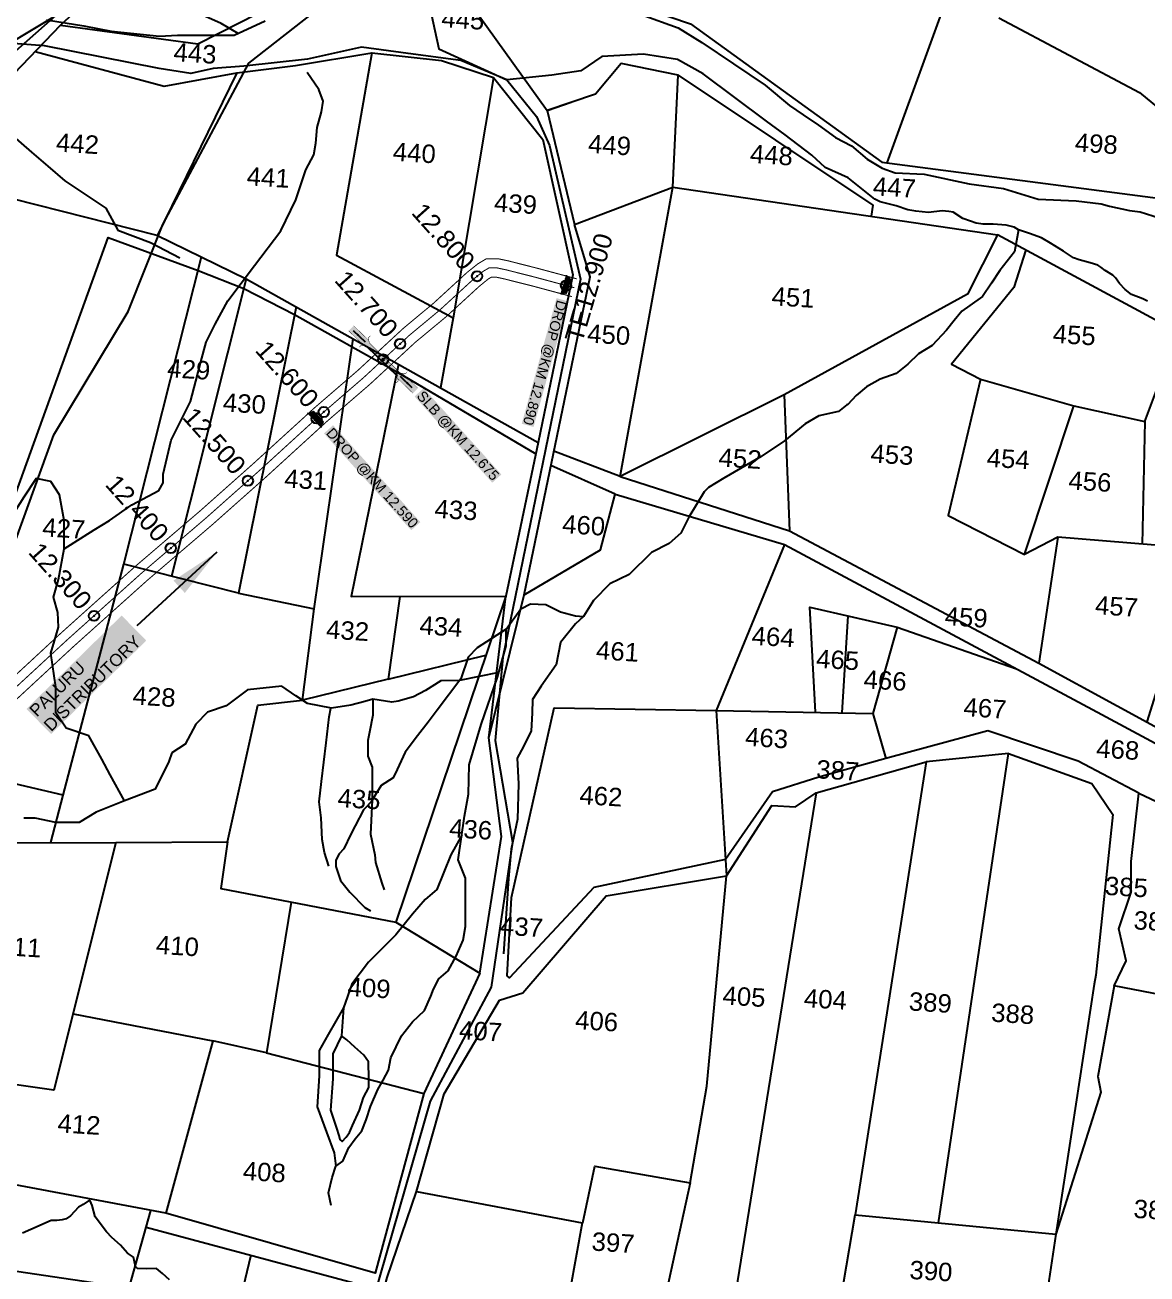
# Model space of a CAD drawing. Header units: inches. Extents: x 201618 to 222325, y 1599056 to 1612709.
# Drawn here: x 208753 to 209851, y 1606726 to 1607949 of the extents above; entities that cross this region are included whole.
import ezdxf
from ezdxf.enums import TextEntityAlignment as Align

# ---------------------------------------------------------------- set-up
doc = ezdxf.new("R2010")
doc.units = ezdxf.units.IN
doc.header["$LTSCALE"] = 15
doc.header["$MEASUREMENT"] = 0
doc.header["$PDMODE"] = 32
doc.header["$PDSIZE"] = 10
doc.linetypes.add('ACAD_ISO02W100', pattern=[15, 12, -3])
doc.linetypes.add('HIDDEN2', pattern=[0.1875, 0.125, -0.0625])
for name, color, linetype in [('CANAL1', 7, 'Continuous'), ('CSMark', 72, 'Continuous'), ('PLOT', 7, 'Continuous'), ('PLOTS NO', 7, 'Continuous'), ('RE REMARKS', 7, 'Continuous'), ('ROAD', 1, 'Continuous'), ('STREAM', 4, 'Continuous'), ('STRUCTURE', 5, 'Continuous'), ('text2', 7, 'Continuous')]:
    doc.layers.add(name, color=color, linetype=linetype)
doc.styles.get("Standard").update_dxf_attribs({"font": 'arial.ttf'})
doc.dimstyles.get("Standard").update_dxf_attribs({"dimtxt": 0.18, "dimasz": 0.18, "dimexe": 0.18, "dimexo": 0.0625, "dimgap": 0.09, "dimtad": 0, "dimtih": 1, "dimtoh": 1, "dimdec": 4, "dimzin": 0, "dimdsep": 46, "dimtxsty": 'Standard', "dimcen": 0.09, "dimadec": 0, "dimazin": 0, "dimtfac": 1, "dimtdec": 4, "dimtofl": 0, "dimtmove": 0, "dimatfit": 3, "dimfxl": 1, "dimtolj": 1, "dimtzin": 0, "dimarcsym": 0})

# ---------------------------------------------------------------- blocks, each defined once
blk = doc.blocks.new('DROP')
h = blk.add_hatch()
h.set_pattern_fill('ANSI31', color=1, scale=10, angle=45)
h.set_pattern_definition([(90, (-324.4107, -25.7687), (-1.25, 0), [])])
h.paths.add_polyline_path([(-9.9, -4.3), (-13.8, 4.1), (13.8, 4.1), (10.2, -4.3)])
at = {"layer": 'STRUCTURE', "color": 5, "const_width": 0.49}
blk.add_lwpolyline([(-9.9, -4.3), (-13.8, 4.1), (13.8, 4.1), (10.2, -4.3), (-9.9, -4.3)], dxfattribs=at)
at = {"layer": 'STRUCTURE', "color": 5}
blk.add_circle((0, 0), 1.33, dxfattribs=at)
blk = doc.blocks.new('SLB')
at = {"layer": 'STRUCTURE'}
h = blk.add_hatch(dxfattribs=at)
h.set_pattern_fill('DOTS', color=6, scale=20, angle=320.3722, style=0)
h.set_pattern_definition([(320.372247934, (-159.4327, -72.9564), (1.2786241598, 0.5641323054), [0, -1.25])])
h.paths.add_polyline_path([(769699.5, 1706871.1), (769699.5, 1706861.1), (769729.1, 1706861.1), (769732.1, 1706863.1), (769792.1, 1706863.1), (769795.1, 1706861.1), (769824.7, 1706861.1), (769824.7, 1706871.1), (769795.1, 1706871.1), (769792.1, 1706869.1), (769732.1, 1706869.1), (769729.1, 1706871.1)])
at = {"layer": 'STRUCTURE', "color": 6, "linetype": 'ACAD_ISO02W100', "ltscale": 0.5, "const_width": 0.5}
for points in [[(769699.5, 1706871.1), (769729.1, 1706871.1)], [(769795.1, 1706871.1), (769824.7, 1706871.1)], [(769699.5, 1706861.1), (769729.1, 1706861.1)], [(769795.1, 1706861.1), (769824.7, 1706861.1)]]:
    blk.add_lwpolyline(points, dxfattribs=at)
at = {"layer": 'STRUCTURE', "color": 6, "const_width": 0.628}
for points in [[(769726.1, 1706877.1), (769726.1, 1706873.1), (769732.1, 1706869.1), (769792.1, 1706869.1), (769798.1, 1706873.1), (769798.1, 1706877.1)], [(769726.1, 1706855.1), (769726.1, 1706859.1), (769732.1, 1706863.1), (769792.1, 1706863.1), (769798.1, 1706859.1), (769798.1, 1706855.1)]]:
    blk.add_lwpolyline(points, dxfattribs=at)
at = {"layer": 'STRUCTURE', "color": 6}
blk.add_lwpolyline([(769732.1, 1706863.1), (769792.1, 1706863.1)], dxfattribs=at)
blk.add_lwpolyline([(769732.1, 1706863.1), (769792.1, 1706863.1)], dxfattribs=at)
at = {"layer": 'STRUCTURE', "color": 0}
blk.add_circle((769762.1, 1706866.1), 1.24, dxfattribs=at)
for points in [[(769703.8, 1706866), (769726.7, 1706866)], [(769818.6, 1706865.8), (769795.7, 1706865.8)]]:
    blk.add_leader(points, dimstyle='Standard', override={"dimasz": 10, "dimgap": 0.09, "dimtad": 0}, dxfattribs=at)

msp = doc.modelspace()

# ---------------------------------------------------------------- linework, layer by layer
at = {"layer": 'CANAL1', "color": 200, "const_width": 1}
for points in [[(208728, 1607297.6), (208788.4, 1607353.5), (208860.9, 1607418.6), (208924.7, 1607473.2), (208976.3, 1607519.1), (209024.8, 1607563.3), (209035.6, 1607573.2), (209078.8, 1607610.5), (209123.1, 1607651.5), (209153, 1607676.4), (209185.7, 1607706.4), (209196.1, 1607714.7), (209204.7, 1607719.9), (209215.8, 1607719.9), (209225.9, 1607717.8), (209254.6, 1607710.5), (209293, 1607700.2)], [(208739.7, 1607283.9), (208800.5, 1607340.2), (208872.7, 1607405), (208936.5, 1607459.6), (208988.4, 1607505.7), (209036.9, 1607550), (209047.5, 1607559.7), (209090.8, 1607597.1), (209134.9, 1607637.9), (209164.9, 1607662.8), (209197.5, 1607692.7), (209206.4, 1607700), (209209.7, 1607701.9), (209213.9, 1607701.9), (209221.8, 1607700.2), (209250, 1607693.1), (209288.3, 1607682.8)]]:
    msp.add_lwpolyline(points, dxfattribs=at)
at = {"layer": 'CANAL1', "color": 1, "linetype": 'HIDDEN2', "ltscale": 4, "const_width": 1}
msp.add_lwpolyline([(208733.8, 1607290.8), (208794.5, 1607346.9), (208866.8, 1607411.8), (208930.6, 1607466.4), (208982.4, 1607512.4), (209030.8, 1607556.6), (209041.6, 1607566.4), (209084.8, 1607603.8), (209129, 1607644.7), (209159, 1607669.6), (209191.6, 1607699.5), (209201.3, 1607707.4), (209207.2, 1607710.9), (209214.9, 1607710.9), (209223.9, 1607709), (209252.3, 1607701.8), (209290.6, 1607691.5)], dxfattribs=at)
at = {"layer": 'PLOT'}
for points in [[(207607.5, 1606760.1), (207807.1, 1606926.5), (207870.6, 1606987.3), (208015.5, 1607087.6), (208111.8, 1607160.3), (208235.3, 1607274.2), (208335.1, 1607374.3), (208425.4, 1607460.2), (208482.2, 1607525), (208513.2, 1607580.4), (208536.8, 1607621.6), (208606.3, 1607696.8), (208657.9, 1607804), (208700.6, 1607878.5), (208714.3, 1607916.4), (208780.6, 1607956.4), (208924.2, 1608089.7), (209020.6, 1608179.1), (209063.8, 1608279.2)], [(209072.6, 1608229.2), (209025.2, 1608167), (208787.8, 1607948.4), (208711.5, 1607869.1), (208670.8, 1607796.5), (208618.5, 1607699.1), (208541.5, 1607614.7), (208491.9, 1607523.1), (208428.5, 1607451.8), (208276.8, 1607297.9), (208197.2, 1607219.8), (208113.7, 1607140.4), (208039.7, 1607093.4), (207885.3, 1606985.4), (207786.7, 1606898.3), (207718.8, 1606843.4), (207605.1, 1606750), (207567.9, 1606711.7), (207496.1, 1606658.5), (207434.7, 1606600.7)], [(209453.8, 1608138.8), (209685.7, 1608059.6), (209596.6, 1607813.7)], [(208787.8, 1607948.4), (208922.4, 1607930.2), (209119.4, 1608030.7), (209138.6, 1608040.2), (209404.4, 1607949.9), (209591.7, 1607814.3), (209864.1, 1607778.7), (209940.7, 1607714.3), (210003.1, 1607712.1), (210027.4, 1607735.1), (210073.2, 1607783.1), (210133, 1607783.1), (210162, 1607691.7), (210236.8, 1607691.7), (210223.9, 1607637.5), (210378, 1607610.5), (210432.3, 1607601)], [(209138.6, 1608040.2), (209264, 1607865)], [(209706.1, 1607955.6), (209843.6, 1607882.5), (209933.1, 1607808.8)], [(208763.2, 1607922.8), (208889.3, 1607888.9), (208960.4, 1607901.7), (208882.8, 1607742.8)], [(208960.4, 1607901.7), (209017.8, 1607909.1), (209092.7, 1607921.4), (209058.1, 1607723.2), (209172, 1607662), (209159.7, 1607593.5)], [(209092.7, 1607921.4), (209160.7, 1607914), (209211.5, 1607897.1), (209172, 1607662)], [(209387, 1607790), (209392.3, 1607899.4), (209336.6, 1607911), (209311.4, 1607880.9), (209264, 1607865), (209291, 1607753.3)], [(209211.5, 1607897.1), (209259.8, 1607836.6), (209289.1, 1607704.2), (209255.2, 1607539.9)], [(209392.3, 1607899.4), (209582.9, 1607772.2), (209581.3, 1607761.5)], [(208670.8, 1607796.5), (208882.3, 1607743), (208969.7, 1607700.3), (209159.7, 1607593.5), (209255.2, 1607539.9), (209223.7, 1607389.6), (209116.2, 1607070.6), (209198.1, 1607020.7), (209143.3, 1606902.8), (209095.7, 1606727.1), (208891, 1606785.7)], [(209241.5, 1607391), (209306.3, 1607702.2), (209291, 1607753.3), (209387, 1607790), (209704.9, 1607743.4), (209675.5, 1607685.3), (209495.9, 1607586.6), (209335.4, 1607506.7), (209270.7, 1607531.6)], [(209335.4, 1607506.7), (209387, 1607790)], [(208728.6, 1607447.7), (208834.6, 1607740.6), (208922.6, 1607708.3)], [(210422.2, 1607563.8), (210294.9, 1607577.1), (210182.4, 1607588.9), (210155.3, 1607622.5), (210150.1, 1607644.1), (210113.5, 1607697.3), (210052.3, 1607701.6), (210026.1, 1607665.5), (209993.5, 1607657.6), (209958.4, 1607635.2), (209905.1, 1607635.2), (209704.9, 1607743.4)], [(209732.4, 1607728.5), (209720.6, 1607691.8), (209659.6, 1607616.8), (209688, 1607601.9), (209779.4, 1607575.8)], [(208962, 1607392.7), (208849.8, 1607421), (208926, 1607721.6)], [(208969.7, 1607700.3), (208896.4, 1607409.2)], [(208922.6, 1607708.3), (208967.3, 1607690.6), (209016.9, 1607665.3), (209117.1, 1607609.3), (209252.9, 1607529)], [(209018.4, 1607672.9), (208962, 1607392.7), (209036.2, 1607377.1)], [(209108.6, 1607308.4), (209024.8, 1607287.8), (209036.2, 1607377.1), (209074.2, 1607641.6)], [(209118.6, 1607616.6), (209072.3, 1607389.3), (209223.6, 1607389.5)], [(209688, 1607601.9), (209656.5, 1607468.5), (209731.2, 1607430.5)], [(209849, 1607560.5), (209868.6, 1607612.6), (209897.2, 1607603.8)], [(209495.9, 1607586.6), (209501.2, 1607453.7)], [(209763.9, 1607447.3), (209731.2, 1607430.5), (209779.4, 1607575.8), (209849, 1607560.5), (209846.2, 1607440.6)], [(209330.8, 1607489.3), (209267.8, 1607517.6)], [(209335.4, 1607506.7), (209501.2, 1607453.7), (209745.3, 1607324.1), (209898.6, 1607240.6), (209903.4, 1607292.8), (209862.5, 1607304.3), (209851, 1607266.5)], [(209206.9, 1607250.9), (209241.5, 1607391), (209316.4, 1607435), (209330.8, 1607489.3), (209496.5, 1607440.1), (209429.5, 1607277.8), (209439.6, 1607116)], [(209903.4, 1607292.8), (209927, 1607389.3), (209899, 1607399.8), (209902.7, 1607435.9), (209763.9, 1607447.3), (209745.3, 1607324.1)], [(209496.5, 1607440.1), (209806.7, 1607273.8), (209898.5, 1607224.6), (209890, 1607174.5)], [(208790.4, 1607194.8), (208849.8, 1607421)], [(209120.1, 1607389.4), (209108.6, 1607308.4), (209204.2, 1607331.9)], [(209198.1, 1607020.7), (209219.5, 1607154.4), (209206.9, 1607250.9), (209223.7, 1607389.6)], [(209526.6, 1607276), (209521, 1607379), (209606.5, 1607359.4), (209723.4, 1607318.5)], [(209552.7, 1607275.4), (209558.8, 1607370.3)], [(209606.5, 1607359.4), (209582.9, 1607274.9)], [(208842.2, 1607148.4), (208951.4, 1607149.1), (208980.9, 1607283), (209024.8, 1607287.8)], [(209429.5, 1607277.8), (209582.9, 1607274.9), (209595.4, 1607230.9), (209529.9, 1607212.4), (209484.7, 1607198), (209438.7, 1607131.9), (209309.7, 1607104.4), (209227.1, 1607016.1), (209225, 1607018.1), (209229.3, 1607094.7), (209270.9, 1607280.4), (209429.5, 1607277.8)], [(209818.8, 1607008.4), (209830.8, 1607032.9), (209823.5, 1607064.1), (209835.6, 1607099.9), (209835.6, 1607130.1), (209843.1, 1607196.8), (209783.8, 1607228), (209695.4, 1607257.9), (209595.4, 1607230.9)], [(209647.1, 1606776.3), (209715.6, 1607235.7), (209635, 1607227.4)], [(209715.6, 1607235.7), (209797.2, 1607206.3), (209817.7, 1607175.9), (209801, 1607018.8), (209799.5, 1607010), (209777.9, 1606869.1), (209762, 1606765.2)], [(208778.4, 1607148.4), (208790.4, 1607194.8), (208632.9, 1607231.6)], [(209527.4, 1607197.1), (209635, 1607227.4), (209565.6, 1606784.1)], [(209404, 1606815.5), (209420.5, 1606910.1), (209439.6, 1607116), (209484.1, 1607184.9), (209507.2, 1607183.5), (209527.4, 1607197.1), (209448.8, 1606709.4)], [(209843.1, 1607196.8), (209890, 1607174.5), (209897.2, 1607126.6), (209893.6, 1607077.2), (209873.6, 1606997.8)], [(208698, 1607023.3), (208729.4, 1607148.3), (208842.2, 1607148.4), (208781.4, 1606906.1), (208678.3, 1606921)], [(208951.4, 1607149.1), (208944.7, 1607103.6), (209116.2, 1607070.6)], [(209136.2, 1606807), (209163.3, 1606902.5), (209217.6, 1606994.3), (209240.4, 1607001.4), (209321.8, 1607096.5), (209439.6, 1607116)], [(209013.7, 1607090.3), (208989.5, 1606942.7), (208937, 1606954.4)], [(209760.7, 1606545.4), (209781.2, 1606654.1), (209794.6, 1606688.2), (209917.1, 1606681.9), (209931.6, 1606701.9), (209964.4, 1606811), (209993.1, 1606841.4), (209951.2, 1606932.8), (209903.4, 1606992), (209818.8, 1607008.4), (209802.8, 1606919.7), (209805.8, 1606904.2), (209762, 1606765.2)], [(208800.2, 1606981), (208937, 1606954.4), (208891, 1606785.7), (208659.9, 1606829.1), (208664.4, 1606849)], [(208989.5, 1606942.7), (209143.3, 1606902.8)], [(209298.9, 1606776.2), (209310.9, 1606831.9), (209404, 1606815.5), (209370, 1606660.3)], [(208938.3, 1606103), (208945.8, 1606128.7), (208960.8, 1606177.9), (208975.7, 1606229.3), (209010.7, 1606336.8), (209016, 1606353.1), (209057.3, 1606528.3), (209107.7, 1606722.9), (209136.2, 1606807), (209298.3, 1606776.3), (209280.3, 1606677.1), (209329, 1606668.3), (209299.4, 1606570.5), (209351, 1606563.3), (209281.4, 1606299.4), (209016, 1606353.1)], [(208477.8, 1606768.4), (208855.1, 1606712.7), (208876.4, 1606788.4)], [(209510.1, 1606441.3), (209528.5, 1606555.5), (209535, 1606598.1), (209583.9, 1606594.2), (209636.8, 1606599.2), (209645.1, 1606641.2), (209542.7, 1606649.8), (209565.6, 1606784.1), (209762, 1606765.2), (209746.1, 1606661), (209652.6, 1606671.4), (209645.1, 1606641.2)], [(208871.8, 1606772.1), (209088.3, 1606714), (209036.7, 1606515), (209008.6, 1606388.5)], [(208974.3, 1606744.6), (208925.3, 1606540.5)]]:
    msp.add_lwpolyline(points, dxfattribs=at)
at = {"layer": 'ROAD'}
for points in [[(209068.2, 1608254.2), (209025.2, 1608171.9), (208740.9, 1607920.5), (208687.4, 1607846.7), (208653.3, 1607774.7), (208611.5, 1607695.7), (208589.2, 1607671.9), (208487.4, 1607524), (208428.8, 1607457.3), (208113.8, 1607148), (207907.2, 1607006.2), (207865.9, 1606976.8), (207713.9, 1606844.1), (207491, 1606660.7), (207357.5, 1606541), (207252.2, 1606449.6)], [(208007.1, 1605199.5), (208052.8, 1605367.4), (208094.3, 1605487.9), (208164.3, 1605776.6), (208178.8, 1605812.8), (208195.5, 1605885.6), (208235.4, 1606035.8), (208288.1, 1606238.6), (208312.3, 1606381.4), (208369.9, 1606446), (208450.6, 1606678.9), (208503.3, 1606880.1), (208553.1, 1606938.9), (208562.2, 1606973.2), (208576.9, 1607044.2), (208632.9, 1607231.6), (208731.7, 1607410.6), (208781.3, 1607547.5), (208854.2, 1607668.1), (208888, 1607753.5), (208972.2, 1607911.2), (209133.7, 1608037.8), (209158.4, 1608190.9)], [(209133.7, 1608037.8), (209158, 1607925.4), (209224.8, 1607895), (209253.7, 1607859), (209266.3, 1607830.7), (209296.7, 1607699.7), (209220.8, 1607329.8), (209213.2, 1607248.3), (209230.3, 1607149), (209209.3, 1607006.9), (209149.7, 1606895.4), (209094.4, 1606703.9), (209003.4, 1606336.8), (208934.9, 1606101), (208919.3, 1606033.4), (208916.5, 1605980.8), (208914.7, 1605943.5), (208909.4, 1605917.1), (208897.3, 1605883.3), (208875.3, 1605836.9)], [(209264, 1607865), (209287.7, 1607873)]]:
    msp.add_lwpolyline(points, dxfattribs=at)
at = {"layer": 'STREAM'}
for points in [[(208961.7, 1607940.4), (208945, 1607950.2), (208902.1, 1607969.2), (208880.6, 1607986.1), (208861.9, 1607994.6), (208848.4, 1608004.2), (208837.1, 1608017.7), (208809.9, 1608029.1), (208773.7, 1608044.3), (208742.5, 1608057.4), (208730.4, 1608062.5)], [(209356, 1607958.8), (209392.2, 1607945.8), (209415.4, 1607931.5), (209477.5, 1607889.8), (209501.1, 1607869.9), (209514.5, 1607860.8), (209529.6, 1607850.7), (209546.3, 1607838.6), (209562, 1607830.4), (209577.1, 1607817.4), (209591.8, 1607808.6), (209604.6, 1607804), (209633, 1607802.7), (209676.9, 1607793.3), (209710.5, 1607788.6), (209744.6, 1607778.1), (209781.9, 1607776.6), (209806.1, 1607773.5), (209814.5, 1607771.4), (209833.9, 1607767.2), (209844.4, 1607765.6), (209862.8, 1607759.9)], [(208774.2, 1607953.7), (208810.9, 1607947.9), (208837.6, 1607942.7), (208884.9, 1607937.8), (208902.5, 1607938.8), (208957.7, 1607938.5), (208988.3, 1607952.6)], [(208715.4, 1607932.5), (208723.9, 1607922.2), (208718.3, 1607900.8), (208709.9, 1607885.2), (208714.2, 1607872), (208723.7, 1607855.1), (208759.5, 1607824.1), (208775.4, 1607810.4), (208775.4, 1607810.4), (208792.1, 1607796), (208832.3, 1607769.3), (208844.1, 1607747.9), (208876, 1607735.9), (208904.8, 1607720.7)], [(209851.6, 1607678.3), (209847.1, 1607680.7), (209835.8, 1607684.9), (209829.7, 1607689.8), (209824, 1607695.6), (209820.3, 1607701.2), (209817.7, 1607703.7), (209810.1, 1607708.4), (209805.8, 1607711.6), (209802.9, 1607713.7), (209795.3, 1607715.8), (209784.6, 1607718.9), (209779.1, 1607720.9), (209769.3, 1607727.1), (209756.7, 1607735), (209747.8, 1607740.4), (209736, 1607744.7), (209725.2, 1607748.1), (209721.1, 1607750.9), (209713.1, 1607752.6), (209700.5, 1607753.8), (209690.9, 1607753.7), (209683.9, 1607754.6), (209678.2, 1607756.5), (209671, 1607759.1), (209661.3, 1607765.3), (209657.1, 1607766.1), (209650.6, 1607766.7), (209637.3, 1607765), (209624.8, 1607766.3), (209617.1, 1607767.7), (209605.5, 1607771.6), (209590, 1607775.5), (209584.8, 1607778), (209558.5, 1607799), (209536.2, 1607809.1), (209523.1, 1607821.3), (209496.9, 1607841.1), (209478.7, 1607854.5), (209416.6, 1607900.8), (209391.7, 1607914.7), (209358.5, 1607920), (209317.6, 1607917.8), (209296.9, 1607903.9), (209268.6, 1607899.6), (209224.8, 1607895), (209179.6, 1607913.9), (209128.1, 1607920.6), (209082.5, 1607926.9), (209029.7, 1607915), (208967.4, 1607908.3), (208937.4, 1607906.1), (208915.5, 1607901), (208884.3, 1607906.1), (208772.4, 1607928.3), (208715.4, 1607932.5)], [(208791.6, 1607436.1), (208820.9, 1607454.4), (208835.9, 1607463.8), (208857.7, 1607479.1), (208884.1, 1607492.9), (208888.4, 1607500.5), (208888.4, 1607509.1), (208896.1, 1607542.2), (208915.1, 1607580), (208920.4, 1607600.2), (208925.3, 1607618.9), (208930.4, 1607638.3), (208939.4, 1607655.7), (208951.5, 1607678.7), (208977.6, 1607713.2), (209003.4, 1607747.1), (209018.2, 1607777.5), (209028.1, 1607806.8), (209035.8, 1607821.5), (209037.7, 1607833.1), (209039.1, 1607848.3), (209043.4, 1607863.5), (209045, 1607874.1), (209040.7, 1607885.4), (209029.4, 1607902.2)], [(209725.2, 1607748.1), (209721.5, 1607726.7), (209707.2, 1607708.2), (209699, 1607696), (209690.1, 1607682.9), (209677.6, 1607674.1), (209669.9, 1607668.7), (209662.4, 1607659.5), (209654.7, 1607649.9), (209640.8, 1607635), (209627.4, 1607626.7), (209616.9, 1607616.6), (209605.6, 1607607.7), (209590.1, 1607602.1), (209576.5, 1607594.5), (209566.4, 1607586), (209558.2, 1607577.1), (209557.3, 1607576.8), (209549.3, 1607570.3), (209530.1, 1607566.1), (209516.7, 1607558.3), (209496.3, 1607541.6), (209473.4, 1607526.4), (209436.9, 1607505), (209421.9, 1607496.1), (209417.9, 1607491.7), (209402.7, 1607467), (209395, 1607451.3), (209383.5, 1607441.1), (209366.3, 1607432.2), (209344.2, 1607410.8), (209325.5, 1607401.8), (209309.4, 1607385.5), (209299.7, 1607369.8), (209291.8, 1607362.7), (209277.3, 1607344.3), (209273, 1607322.3), (209258.1, 1607301.6), (209249.7, 1607288.5), (209249.4, 1607275.1), (209248.4, 1607257.9), (209240.8, 1607242.5), (209234.8, 1607231.2), (209236.1, 1607206), (209235.1, 1607171.5), (209228.8, 1607141.9), (209226.3, 1607113.3), (209221.5, 1607039.7)], [(208850.7, 1607189.2), (208836.6, 1607214.8), (208828.2, 1607230), (208815.6, 1607253), (208793.6, 1607260.4), (208783.4, 1607275.3), (208783.3, 1607300.5), (208778.4, 1607333.8), (208782.1, 1607346), (208785.9, 1607359.3), (208785.2, 1607373.6), (208781.2, 1607388.5), (208785.9, 1607405.9), (208791.6, 1607436.1), (208791.4, 1607463.8), (208787.1, 1607488.9), (208778.3, 1607502), (208764, 1607504.8), (208752.2, 1607486.4), (208734.1, 1607458.1), (208719.1, 1607414.6), (208703.6, 1607369.8), (208693.5, 1607338.6)], [(209052.9, 1606793.4), (209050.2, 1606805.7), (209053.6, 1606820.8), (209057.4, 1606831.8), (209064.3, 1606836.7), (209070.2, 1606850), (209076.3, 1606858.4), (209082.7, 1606866.4), (209087.1, 1606877.1), (209091.1, 1606890.2), (209098.5, 1606906.9), (209103.6, 1606915.8), (209108.7, 1606925.7), (209111.2, 1606937.7), (209121.6, 1606959.4), (209132.3, 1606973.2), (209144.2, 1606984.3), (209150.3, 1606998.2), (209152.9, 1607004.9), (209158.2, 1607015.1), (209167.4, 1607023.1), (209175, 1607037.3), (209181.8, 1607053), (209184.1, 1607066.2), (209184.3, 1607113.7), (209177.1, 1607131.7), (209183.3, 1607174.4), (209187, 1607195.7), (209187.9, 1607224.6), (209199.5, 1607264), (209215.6, 1607310.4), (209223.9, 1607341.1), (209223.9, 1607357.2), (209238.5, 1607377.2), (209247.7, 1607382), (209262.7, 1607381.4), (209277.3, 1607374.2), (209291.9, 1607370.4), (209299.7, 1607369.8)], [(209223.9, 1607357.2), (209195.7, 1607339.1), (209186.8, 1607329.9), (209179.6, 1607308.7), (209156.4, 1607278), (209147.6, 1607266.4), (209137.3, 1607252.8), (209125.2, 1607236.9), (209117.3, 1607219.9), (209113.5, 1607211.8), (209101.7, 1607204.4), (209095.8, 1607194.8), (209091.8, 1607188.3), (209086.6, 1607182.7), (209084.4, 1607180.4), (209076.4, 1607165), (209072, 1607156.7), (209065.3, 1607142.4), (209060.7, 1607137.6), (209057.3, 1607131.4), (209057.3, 1607125.1), (209061.8, 1607111.4), (209070.9, 1607099.8), (209085.8, 1607084.9), (209091.2, 1607081.6)], [(209216.8, 1607314.9), (209216.8, 1607314.9), (209178.3, 1607307), (209160.1, 1607306.9), (209145, 1607297.2), (209133.2, 1607291.2), (209118.4, 1607286.9), (209112.1, 1607286), (209093.5, 1607288.7), (209085.7, 1607286.6), (209072, 1607282.9), (209053, 1607280), (209029.6, 1607284.5), (209018.2, 1607292.2), (209004.4, 1607301.4), (208971, 1607298), (208950, 1607282.2), (208931.7, 1607276.1), (208920.5, 1607264.3), (208909.9, 1607244.9), (208896.8, 1607236.2), (208893.9, 1607227.9), (208880.5, 1607200.7), (208850.7, 1607189.2), (208822.8, 1607178.4), (208806.2, 1607168.1), (208792.5, 1607168.1), (208783.5, 1607168.1), (208763, 1607172.4), (208752, 1607172.4)], [(209093.5, 1607288.7), (209093.5, 1607273.1), (209090.3, 1607256.5), (209088.8, 1607248.5), (209088.8, 1607233.1), (209093, 1607222.4), (209093, 1607190.2), (209091.3, 1607156.6), (209095.6, 1607136.4), (209096.3, 1607129.1), (209102.2, 1607108.7), (209104.5, 1607102.2)], [(209050.6, 1607125.5), (209046.3, 1607138.7), (209044.1, 1607151.4), (209042.9, 1607172.8), (209041, 1607188.3), (209043.3, 1607208.1), (209047.8, 1607246), (209050.9, 1607271.5), (209052.5, 1607280.1)], [(209180.6, 1607155.6), (209169.7, 1607136.6), (209156.3, 1607102.5), (209144.9, 1607092.8), (209132.3, 1607078.5), (209115.9, 1607058.2), (209097.3, 1607039.6), (209089.3, 1607031.6), (209073, 1607009.8), (209064.7, 1606986.7), (209049.8, 1606960.7), (209040.9, 1606945.1), (209040.9, 1606920.1), (209039, 1606890), (209048.2, 1606865.1), (209048.2, 1606865.1), (209055.6, 1606845), (209057.4, 1606831.8)], [(209064.7, 1606986.7), (209062.8, 1606959.4), (209054.3, 1606941.6), (209054.3, 1606928.7), (209054.3, 1606917.2), (209052.1, 1606886.6), (209057.5, 1606869.9), (209060.5, 1606860.7), (209060.5, 1606860.7), (209061.4, 1606858), (209063.6, 1606855.9), (209067.5, 1606860.1), (209070.8, 1606864.6), (209073.6, 1606871.7), (209080.5, 1606886.5), (209084.4, 1606899.1), (209089.7, 1606908.8), (209089.7, 1606917.4), (209089.4, 1606934), (209084.6, 1606940.3), (209075.9, 1606948.3), (209068, 1606955.5), (209062.8, 1606959.4)], [(208894.5, 1606720.7), (208887.6, 1606726.9), (208881.8, 1606731.5), (208871.9, 1606731.2), (208863.4, 1606731.6), (208861.2, 1606733.7), (208859.3, 1606742.9), (208853.5, 1606746.7), (208846.7, 1606754.4), (208838.1, 1606762.1), (208833, 1606767.4), (208821.9, 1606782.3), (208819, 1606793.4), (208817.1, 1606797.9), (208815.2, 1606798), (208810, 1606794.3), (208805.4, 1606791.6), (208797.8, 1606783.1), (208793.3, 1606780.2), (208789.6, 1606779.3), (208784.3, 1606778.7), (208778.9, 1606778.5), (208758.9, 1606769.7), (208750.8, 1606766.3)]]:
    msp.add_lwpolyline(points, dxfattribs=at)
at = {"layer": 'text2', "color": 2, "linetype": 'Continuous'}
for p in [(209195.5, 1607702.7), (209120.2, 1607636.6), (209045.5, 1607569.9), (208971.3, 1607502.6), (208895.8, 1607436.6), (208820.7, 1607370.4)]:
    msp.add_point(p, dxfattribs=at)
at = {"layer": 'text2', "color": 3}
for p in [(209282.6, 1607693.6, 2), (209103.7, 1607621.3, 1), (209038.5, 1607563.6, 1)]:
    msp.add_point(p, dxfattribs=at)

# ---------------------------------------------------------------- block references
at = {"xscale": 0.7, "yscale": 0.7, "zscale": 0.7}
for p, rotation in [((209282.6, 1607693.6, 2), 73.06092444756906), ((209038.5, 1607563.6, 1), 132.9078944169221)]:
    msp.add_blockref('DROP', p, dxfattribs=dict(at, rotation=rotation))
at = {"layer": 'STRUCTURE', "color": 0, "xscale": 0.7, "yscale": 0.7, "zscale": 0.7, "rotation": 315.8136172076049}
msp.add_blockref('SLB', (-1010054.6, 1126418.1, 1), dxfattribs=at)

# ---------------------------------------------------------------- texts
at = {"layer": 'CSMark', "color": 1}
for s, rotation, p in [('12.800', 311.723, (209137.1, 1607770.4)), ('TE12.900', 73.7689, (209289.7, 1607639.2)), ('12.700', 311.723, (209061.8, 1607704.3)), ('12.600', 311.723, (208984.2, 1607635.7, 1)), ('12.500', 311.723, (208912.9, 1607570.3)), ('12.400', 311.723, (208837.4, 1607504.4)), ('12.300', 311.723, (208762.2, 1607438.1))]:
    msp.add_text(s, height=18, rotation=rotation, dxfattribs=at).set_placement(p, align=Align.MIDDLE_LEFT)
at = {"layer": 'PLOTS NO'}
for s, p in [('445', (209160.2, 1607946.5)), ('443', (208898.1, 1607913.2)), ('442', (208783.1, 1607824.8)), ('449', (209303.7, 1607823.5)), ('498', (209780, 1607824.8)), ('440', (209112.7, 1607815.8)), ('448', (209462.1, 1607813.7)), ('441', (208969.7, 1607791.8)), ('447', (209582.4, 1607782)), ('439', (209211.7, 1607766.1)), ('451', (209483.3, 1607674.4)), ('450', (209302.9, 1607637.9)), ('455', (209758.4, 1607637.6)), ('429', (208892, 1607604)), ('430', (208946.4, 1607570.5)), ('452', (209431.4, 1607516.7)), ('453', (209580.1, 1607520.5)), ('454', (209693.8, 1607516.4)), ('431', (209006.5, 1607496)), ('456', (209773.8, 1607494.2)), ('433', (209153.5, 1607466.4)), ('460', (209278.4, 1607451.4)), ('427', (208769.7, 1607448.3)), ('457', (209799.8, 1607372)), ('434', (209138.7, 1607352.4)), ('459', (209652.7, 1607361.3)), ('432', (209047.4, 1607348.3)), ('464', (209463.8, 1607342.2)), ('461', (209311.5, 1607328)), ('465', (209526.9, 1607319.7)), ('466', (209573.4, 1607299.5)), ('428', (208858.1, 1607283.7)), ('467', (209671.1, 1607272.3)), ('463', (209457.4, 1607243.2)), ('468', (209801, 1607231.9)), ('387', (209527, 1607211.5)), ('435', (209058.6, 1607183.4)), ('462', (209295.3, 1607186.3)), ('436', (209167.8, 1607153.8)), ('385', (209809.4, 1607097.4)), ('384', (209837.5, 1607063.7)), ('437', (209217.6, 1607058.5)), ('411', (208726.8, 1607038.6)), ('410', (208880.9, 1607039.7)), ('409', (209068.4, 1606998.5)), ('405', (209435.3, 1606990.1)), ('404', (209514.9, 1606987.5)), ('389', (209617.6, 1606984.3)), ('388', (209698.2, 1606973.3)), ('406', (209291.1, 1606966.1)), ('407', (209177.5, 1606956.3)), ('412', (208784.6, 1606865)), ('408', (208965.9, 1606818.4)), ('386', (209837.5, 1606781.3)), ('397', (209307.2, 1606749.3)), ('390', (209618.2, 1606721.5))]:
    msp.add_text(s, height=18, rotation=356.3896, dxfattribs=at).set_placement(p)
at = {"layer": 'STRUCTURE', "color": 5, "attachment_point": 1, "bg_fill": 1, "box_fill_scale": 1.1, "bg_fill_color": 7, "bg_fill_true_color": 16777215, "bg_fill_transparency": 0}
for s, insert, char_height, width, rotation in [('DROP @KM 12.890', (209283.6, 1607677.4), 10, 125.53, 254.5302), ('SLB @KM 12.675', (209143.2, 1607591.7), 10, 111.573, 312.0171), ('DROP @KM 12.590', (209054.6, 1607555.5), 10, 125.53, 312.0171), ('{\\C1;PALURU DISTRIBUTORY }', (208756.3, 1607279.3), 12, 128.083, 44.4456)]:
    msp.add_mtext(s, dxfattribs=dict(at, insert=insert, char_height=char_height, width=width, rotation=rotation))

# ---------------------------------------------------------------- leaders
at = {"layer": 'RE REMARKS', "color": 1}
msp.add_leader([(208940.8, 1607432.7), (208862.5, 1607360.6)], dimstyle='Standard', override={"dimasz": 50}, dxfattribs=at)

doc.saveas('drawing.dxf')
